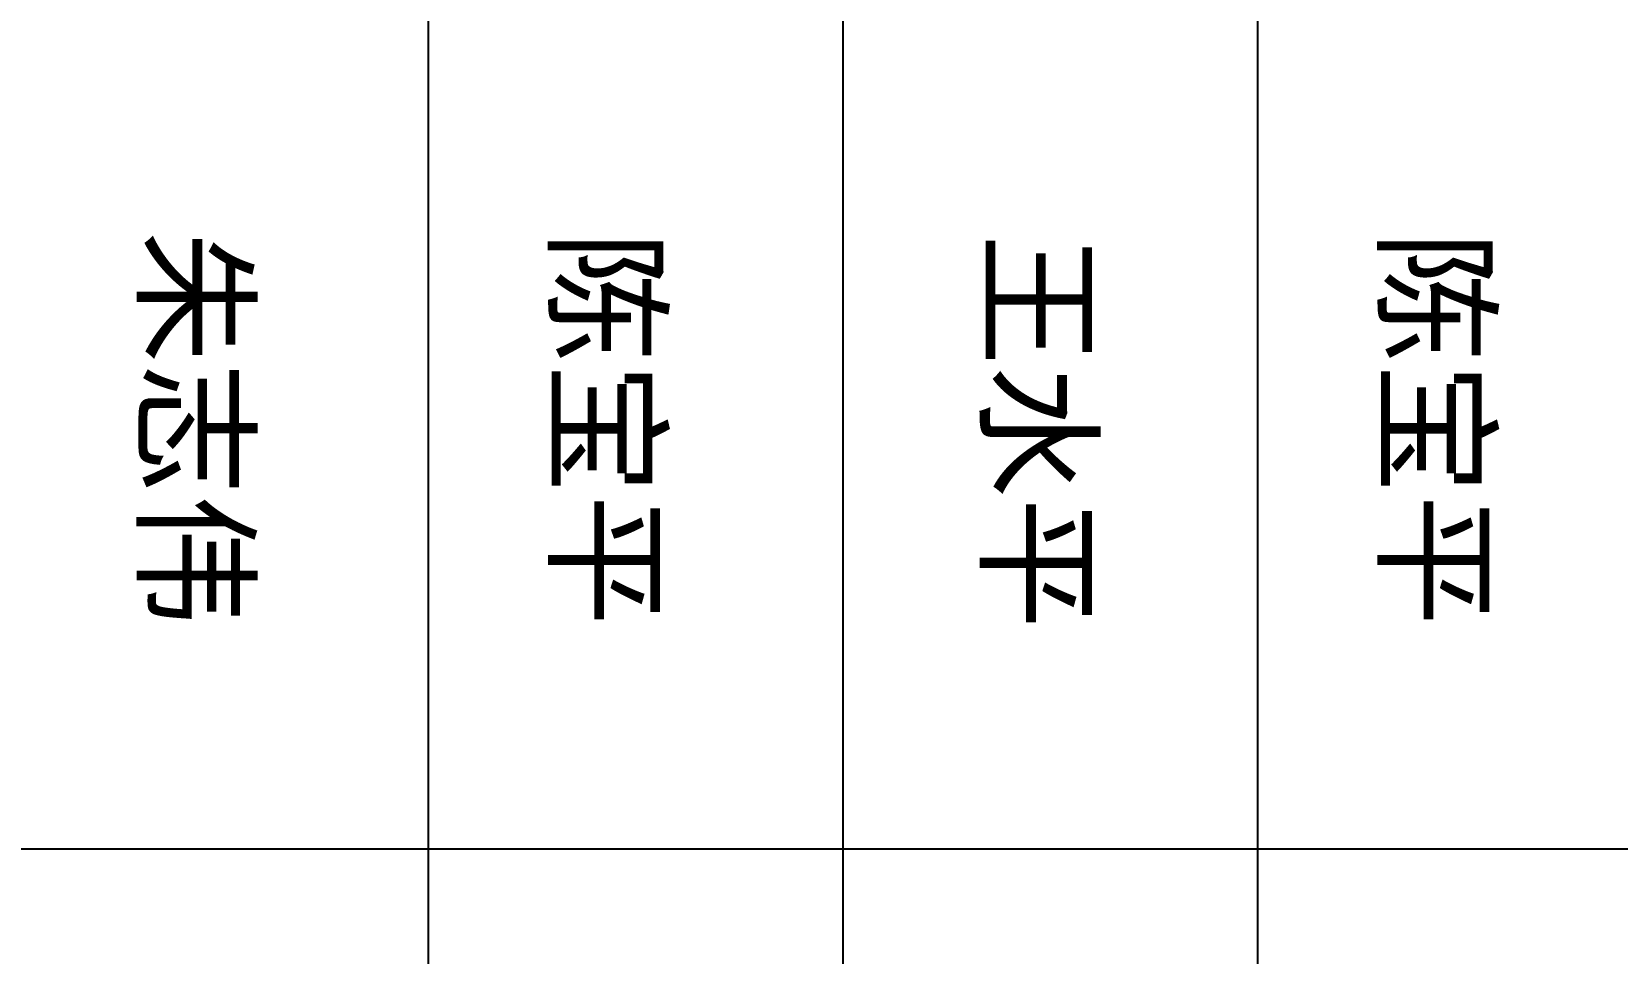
# Model space of a CAD drawing. Extents: x 40002367 to 40460080, y 192184 to 372766.
# Drawn here: x 40025686 to 40032186, y 259193 to 262971 of the extents above; entities that cross this region are included whole.
import ezdxf

# ---------------------------------------------------------------- set-up
doc = ezdxf.new("R2010")
doc.units = 0
doc.header["$LTSCALE"] = 1000
doc.header["$MEASUREMENT"] = 0
doc.layers.get('0').update_dxf_attribs({"linetype": 'CONTINUOUS'})
doc.layers.add('PUB_TEXT', color=7, linetype='CONTINUOUS')
doc.layers.add('PUB_TITLE', color=4, linetype='CONTINUOUS')
doc.styles.add('TQ', font='')
doc.styles.get('TQ').set_extended_font_data('SimSun')

# ---------------------------------------------------------------- blocks, each defined once
blk = doc.blocks.new('tk0')
at = {"layer": 'PUB_TITLE'}
for p, q in [((32857631.8, -1261723.5), (32857631.8, -1249823.5)), ((32850066.8, -1254923.5), (32861286.8, -1254923.5)), ((32850066.8, -1256623.5), (32861286.8, -1256623.5)), ((32850066.8, -1258323.5), (32861286.8, -1258323.5))]:
    blk.add_line(p, q, dxfattribs=at)
at = {"layer": 'PUB_TEXT', "style": 'TQ'}
for s, p in [('陈宝平', (32855097.7, -1254389.9)), ('王水平', (32855109.8, -1256019.3)), ('陈宝平', (32855097.7, -1257789.9)), ('朱志伟', (32855097.7, -1259475.4))]:
    blk.add_text(s, height=396, dxfattribs=at).set_placement(p)

msp = doc.modelspace()

# ---------------------------------------------------------------- block references
at = {"rotation": 270}
msp.add_blockref('tk0', (41285634.4, 33117252.4), dxfattribs=at)

doc.saveas('drawing.dxf')
